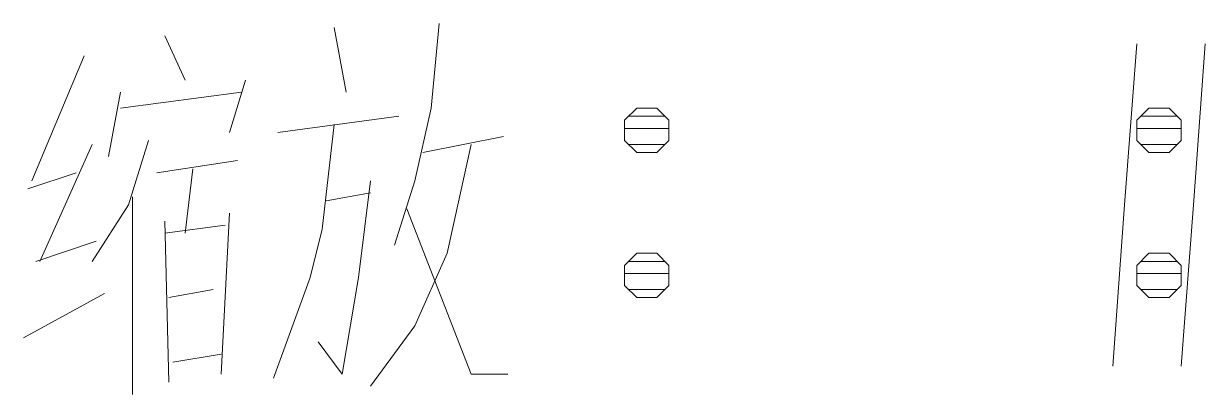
# Model space of a CAD drawing. Header units: millimetres. Extents: x -631 to 3210, y -561 to 2288.
# Drawn here: x 172.64 to 182.9, y -212.88 to -209.66 of the extents above; entities that cross this region are included whole.
import ezdxf

# ---------------------------------------------------------------- set-up
doc = ezdxf.new("R2010")
doc.units = ezdxf.units.MM
doc.layers.get('0').update_dxf_attribs({"lineweight": 18})

msp = doc.modelspace()

# ---------------------------------------------------------------- linework, layer by layer
at = {"color": 7, "lineweight": 13}
for points in [[(175.339, -209.693), (175.443, -210.253)], [(176.249, -209.658), (176.179, -210.393)], [(173.868, -209.763), (174.044, -210.148)], [(182.304, -209.833), (182.198, -211.233), (182.094, -212.633)], [(182.898, -209.833), (182.794, -211.233), (182.688, -212.633)], [(173.169, -209.938), (172.714, -211.023)], [(174.568, -210.148), (174.429, -210.603)], [(173.483, -210.253), (173.379, -210.813)], [(173.483, -210.393), (174.533, -210.253)], [(176.179, -210.393), (176.039, -211.023)], [(174.848, -210.603), (175.898, -210.463)], [(177.893, -210.463), (178.209, -210.463)], [(182.339, -210.463), (182.653, -210.463)], [(175.339, -210.533), (175.233, -211.443), (175.129, -211.863), (174.813, -212.738)], [(177.858, -210.568), (178.243, -210.568)], [(182.304, -210.568), (182.688, -210.568)], [(173.238, -210.708), (172.783, -211.723)], [(173.728, -210.673), (173.554, -211.233)], [(176.108, -210.778), (176.808, -210.638)], [(176.528, -210.708), (176.318, -211.653)], [(177.893, -210.708), (178.209, -210.708)], [(182.339, -210.708), (182.653, -210.708)], [(173.799, -210.953), (174.499, -210.848)], [(174.113, -210.918), (174.044, -211.478)], [(173.098, -210.953), (172.679, -211.093)], [(175.653, -211.023), (175.549, -211.863), (175.408, -212.703), (175.198, -212.423)], [(176.039, -211.023), (175.863, -211.583)], [(175.268, -211.198), (175.653, -211.128)], [(173.554, -211.233), (173.238, -211.723)], [(173.589, -211.163), (173.589, -212.878)], [(174.429, -211.303), (174.358, -212.703)], [(175.969, -211.268), (176.528, -212.703)], [(173.868, -211.373), (173.903, -212.773)], [(173.868, -211.478), (174.393, -211.408)], [(172.749, -211.723), (173.273, -211.548)], [(176.318, -211.653), (176.039, -212.283)], [(177.893, -211.723), (178.209, -211.723)], [(182.339, -211.723), (182.653, -211.723)], [(177.858, -211.828), (178.243, -211.828)], [(182.304, -211.828), (182.688, -211.828)], [(173.903, -212.038), (174.289, -211.968)], [(177.893, -211.968), (178.209, -211.968)], [(182.339, -211.968), (182.653, -211.968)], [(172.643, -212.388), (173.344, -212.003)], [(176.039, -212.283), (175.653, -212.808)], [(174.358, -212.528), (173.938, -212.598)], [(176.528, -212.703), (176.844, -212.703)]]:
    msp.add_lwpolyline(points, dxfattribs=at)
for points in [[(177.964, -210.778), (178.139, -210.778), (178.243, -210.673), (178.243, -210.498), (178.139, -210.393), (177.964, -210.393), (177.858, -210.498), (177.858, -210.673)], [(182.408, -210.778), (182.584, -210.778), (182.688, -210.673), (182.688, -210.498), (182.584, -210.393), (182.408, -210.393), (182.304, -210.498), (182.304, -210.673)], [(177.964, -212.038), (178.139, -212.038), (178.243, -211.933), (178.243, -211.758), (178.139, -211.653), (177.964, -211.653), (177.858, -211.758), (177.858, -211.933)], [(182.408, -212.038), (182.584, -212.038), (182.688, -211.933), (182.688, -211.758), (182.584, -211.653), (182.408, -211.653), (182.304, -211.758), (182.304, -211.933)]]:
    msp.add_lwpolyline(points, close=True, dxfattribs=at)

doc.saveas('drawing.dxf')
